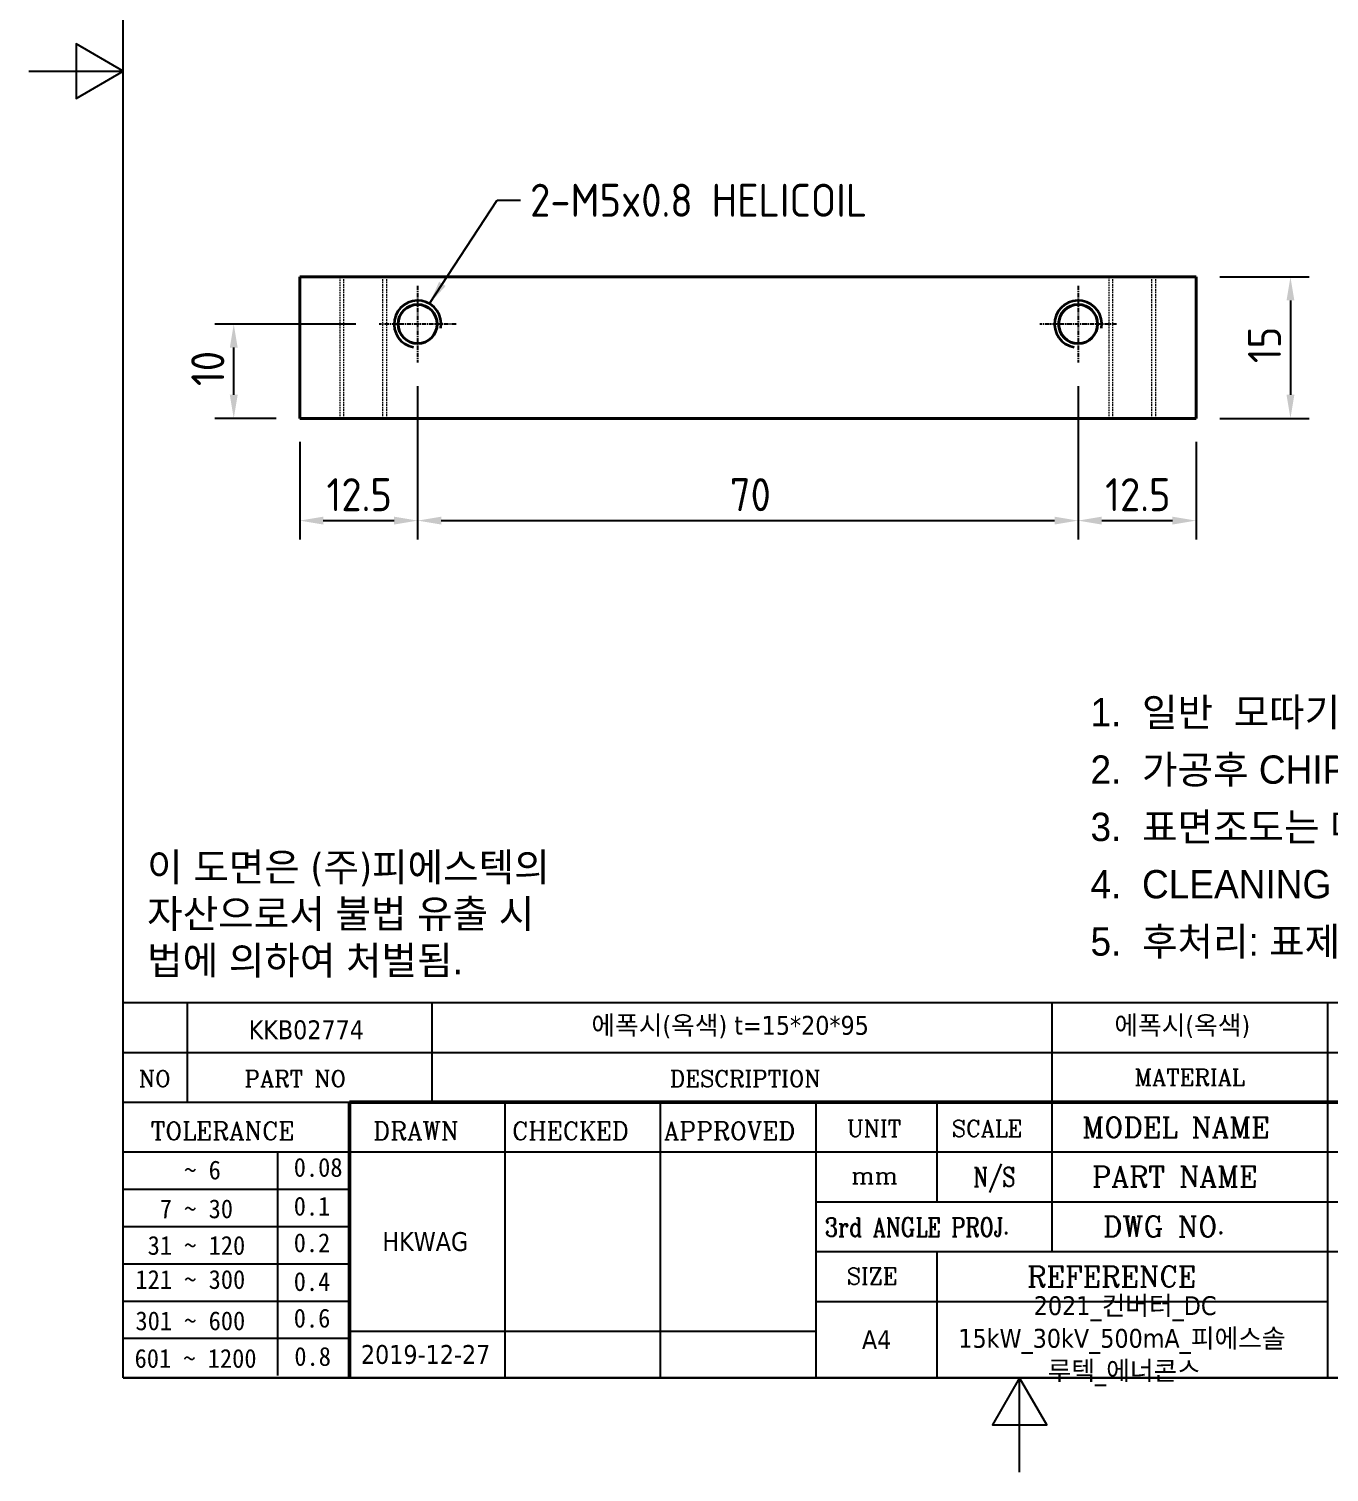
# Model space of a CAD drawing. Header units: millimetres. Extents: x 0 to 210, y 0 to 297.
# Drawn here: x 0 to 137.8, y 0 to 153 of the extents above; entities that cross this region are included whole.
import ezdxf
from ezdxf.enums import TextEntityAlignment as Align

# ---------------------------------------------------------------- set-up
doc = ezdxf.new("R2010")
doc.units = ezdxf.units.MM
doc.linetypes.add('CHAIN', pattern=[0.7087, 0.4724, -0.0591, 0.1181, -0.0591])
doc.linetypes.add('DASHED', pattern=[0.2067, 0.1654, -0.0413])
doc.layers.get('0').update_dxf_attribs({"color": 3, "lineweight": 25, "true_color": 0x00ff00})
for name, color, linetype, lineweight, true_color in [('가려진 것(ISO)', 2, 'DASHED', 18, 0xffff00), ('가시적인 것(ISO)', 3, 'Continuous', 40, 0x00ff00), ('가시적인 좁은 것(ISO)', 3, 'Continuous', 35, 0x00ff00), ('기호(ISO)', 5, 'Continuous', 25, 0x0000ff), ('제목(ISO)', 5, 'Continuous', 50, 0x0000ff), ('중심 표식(ISO)', 1, 'Continuous', 25, 0xff0000), ('치수(ISO)', 2, 'Continuous', 25, 0xffff00)]:
    doc.layers.add(name, color=color, linetype=linetype, lineweight=lineweight, true_color=true_color)
doc.layers.add('경계(ISO)', color=7, linetype='Continuous', lineweight=25)
doc.styles.add('HAN_291', font='')
doc.styles.add('ISO Proportional', font='arial.ttf')
doc.styles.add('RC_284', font='ROMANC.shx')
doc.styles.add('RC_287', font='ROMANC.shx')
doc.styles.add('RC_292', font='ROMANC.shx')
doc.styles.add('문자 텍스트_PSTEK_POSCO', font='isocp.shx')
doc.styles.add('치수 텍스트_PSTEK_POSCO', font='isocp.shx')
doc.styles.add('텍스트 스타일198', font='tahoma.ttf')
doc.styles.add('텍스트 스타일333', font='ROMANC.shx', dxfattribs={"width": 0.800000011920929})
doc.styles.get('HAN_291').set_extended_font_data('GulimChe')
doc.dimstyles.new('치수_PSTEK_POSCO', dxfattribs={"dimtxt": 3.5, "dimasz": 2.5, "dimexe": 2, "dimexo": 2.5, "dimgap": 1, "dimtad": 1, "dimrnd": 1e-08, "dimdsep": 46, "dimtxsty": '치수 텍스트_PSTEK_POSCO', "dimcen": 0.09, "dimdle": 10, "dimclrd": 7, "dimclre": 7, "dimclrt": 2, "dimadec": 1, "dimazin": 2, "dimtfac": 1, "dimtmove": 0, "dimatfit": 3, "dimfxl": 1, "dimtolj": 1, "dimlwd": -1, "dimlwe": -1, "dimarcsym": 0})
doc.dimstyles.new('치수_PSTEK_POSCO$7', dxfattribs={"dimtxt": 3.5, "dimasz": 2.5, "dimexe": 2, "dimexo": 2.5, "dimgap": 1, "dimtad": 1, "dimrnd": 1e-08, "dimdsep": 46, "dimtxsty": '치수 텍스트_PSTEK_POSCO', "dimcen": 0.09, "dimdle": 10, "dimclrd": 7, "dimclre": 7, "dimclrt": 2, "dimadec": 1, "dimazin": 2, "dimtfac": 1, "dimtmove": 0, "dimatfit": 3, "dimfxl": 1, "dimtolj": 1, "dimlwd": -1, "dimlwe": -1, "dimarcsym": 0})

# ---------------------------------------------------------------- blocks, each defined once
blk = doc.blocks.new('경계 Default Border')
at = {"layer": '경계(ISO)', "flags": 128}
for points in [[(10, 10), (10, 287.0000076293945), (200, 287.0000076293945), (200, 10), (10, 10)], [(0, 148.5000038146973), (10, 148.5000038146973), (5, 151.3867473602295), (5, 145.6132507324219), (10, 148.5000038146973)], [(105, 0), (105, 10), (102.1132469177246, 5), (107.8867530822754, 5), (105, 10)]]:
    blk.add_lwpolyline(points, dxfattribs=at)
blk = doc.blocks.new('제목 블록 PSTEK')
at = {"color": 180, "true_color": 0x3f00ff}
for p, q in [((182.475792979055, 11.79100474011392), (182.4757929790549, 51.56524660363496)), ((182.4757929790549, 51.56524660363496), (372.4757929537551, 51.56524660363496)), ((189.2651435055721, 51.56524660363496), (189.2651435055722, 41.00524660363494)), ((215.2152739891528, 41.00524660363494), (215.2152739891528, 51.56524660363496)), ((280.8758854511282, 51.56524660363496), (280.8758854511282, 41.00524660363494)), ((310.0881549537552, 51.56524660363496), (310.0881549537553, 41.00524660363494)), ((182.475792979055, 46.2852466036349), (372.4757929537551, 46.28524660363492)), ((182.475792979055, 41.00524660363493), (206.451475290024, 41.00524660363493)), ((222.9401812389276, 11.79100474011392), (222.9401812389276, 41.00524660363494)), ((239.4288871878316, 11.79100474011392), (239.4288871878316, 41.00524660363494)), ((255.9175931367356, 11.79100474011392), (255.9175931367356, 41.00524660363494)), ((268.6918866058747, 41.00524660363494), (268.6918866058747, 30.44524660363498)), ((280.8758854511282, 41.00524660363494), (280.8758854511282, 25.16524660363502)), ((310.088154953755, 41.00524660363494), (310.088154953755, 11.79100474011392)), ((182.475792979055, 35.72524660363497), (206.451475290024, 35.72524660363497)), ((198.8621818849491, 12.02524660363491), (198.8621818849491, 35.72524660363497)), ((206.451475290024, 35.72524660363497), (372.4757929537551, 35.72524660363497)), ((182.475792979055, 31.77524660363492), (206.451475290024, 31.77524660363492)), ((255.917593136736, 30.44524660363498), (372.4757929537552, 30.44524660363501)), ((182.475792979055, 27.82524660363487), (206.451475290024, 27.82524660363487)), ((255.9175931367359, 25.16524660363502), (372.4757929537552, 25.165246603635)), ((268.6918866058744, 25.16524660363502), (268.6918866058744, 11.79100474011392)), ((182.475792979055, 23.87524660363505), (206.451475290024, 23.87524660363505)), ((182.475792979055, 19.92524660363478), (206.451475290024, 19.92524660363478)), ((255.9175931367359, 19.88524660363481), (310.0881549537553, 19.88524660363481)), ((182.475792979055, 15.97524660363496), (206.451475290024, 15.97524660363496)), ((206.451475290024, 16.74100474011396), (255.9175931367359, 16.74100474011396)), ((182.475792979055, 11.79100474011392), (372.4757929537551, 11.79100474011389))]:
    blk.add_line(p, q, dxfattribs=at)
at = {"color": 7, "lineweight": 50}
for p, q in [((206.4514752900237, 11.79100474011392), (206.4514752900237, 41.00524660363494)), ((206.451475290024, 41.00524660363494), (372.4757929537551, 41.00524660363496))]:
    blk.add_line(p, q, dxfattribs=at)
at = {"layer": '제목(ISO)', "lineweight": 18}
blk.add_line((182.475792979055, 35.72500474011393), (182.475792979055, 11.79100474011392), dxfattribs=at)
at = {"color": 2, "true_color": 0xffff00, "style": 'RC_284'}
blk.add_text('MATERIAL', height=1.742399930953979, dxfattribs=at).set_placement((295.4820202024417, 43.64524660363492), align=Align.MIDDLE_CENTER)
at = {"color": 2, "true_color": 0xffff00}
for s, height, style, p in [('NO', 1.742399930953979, 'RC_284', (184.135398793432, 42.62317362549192)), ('PART NO', 1.742399930953979, 'RC_284', (195.3359407378685, 42.62317362549192)), ('DESCRIPTION', 1.742399930953979, 'RC_284', (240.4025565652523, 42.62317362549192)), (' TOLERANCE', 1.899999976158142, 'RC_287', (184.0872874387979, 37.00893196870329)), ('DRAWN', 1.899999976158142, 'RC_287', (208.9766620976279, 37.00893196870329)), ('CHECKED', 1.899999976158142, 'RC_287', (223.6856844514997, 37.00893196870329)), ('APPROVED', 1.899999976158142, 'RC_287', (239.7795453577791, 37.00893196870329)), ('UNIT', 1.742399930953979, 'RC_284', (259.1652673287452, 37.34317362549218)), ('SCALE', 1.742399930953979, 'RC_284', (270.2934779252897, 37.34317362549218)), ('MODEL NAME', 2.178000062704086, 'RC_292', (284.096330289083, 37.25462520371384)), ('    ~ 6', 2.000000029802322, 'HAN_291', (183.7721304966814, 32.8176515608431)), ('0.08', 2.000000029802322, 'HAN_291', (200.5467345600617, 33.09873600004101)), ('PART NAME', 2.178000062704086, 'RC_292', (285.1416959765849, 32.03045329421792)), ('mm', 1.742399930953979, 'RC_284', (259.6505418159997, 32.3543089683787)), ('  7 ~ 30', 2.000000029802322, 'HAN_291', (183.7721304966814, 28.70538114822415)), ('0.1', 2.000000029802322, 'HAN_291', (200.5467345600617, 28.98646558742206)), (' DWG NO.', 2.178000062704086, 'RC_292', (284.8124284083233, 26.75045329421772)), (' 31 ~ 120', 2.000000029802322, 'HAN_291', (183.7721304966814, 24.82628181916237)), ('0.2', 2.000000029802322, 'HAN_291', (200.5467345600617, 25.10736625836028)), ('121 ~ 300', 2.000000029802322, 'HAN_291', (183.7721304966814, 21.21401206133254)), ('0.4', 2.000000029802322, 'HAN_291', (200.5467345600617, 20.99509650053045)), ('SIZE', 1.742399930953979, 'RC_284', (259.1652673287452, 21.69497768947366)), ('REFERENCE', 2.178000062704086, 'RC_292', (278.2741065029841, 21.43214925458022)), ('301 ~ 600', 2.000000029802322, 'HAN_291', (183.7721304966814, 16.83491273227077)), ('0.6', 2.000000029802322, 'HAN_291', (200.5467345600617, 17.11599717146868)), ('601 ~ 1200', 2.000000029802322, 'HAN_291', (183.6802025156883, 12.84759660881125)), ('0.8', 2.000000029802322, 'HAN_291', (200.6097246063884, 13.05732192299702))]:
    blk.add_text(s, height=height, dxfattribs=dict(at, style=style)).set_placement(p)
at = {"color": 7, "style": '텍스트 스타일333', "width": 0.7999999523162842}
blk.add_text('N/S', height=2.000000029802322, dxfattribs=at).set_placement((274.7838860285014, 33.08524660363496), align=Align.MIDDLE_CENTER)
at = {"color": 2, "true_color": 0xffff00, "style": '텍스트 스타일333', "width": 0.7999999523162842}
blk.add_text('3rd ANGLE PROJ.', height=2.000000029802322, dxfattribs=at).set_placement((256.8430306642954, 26.76148381654429))
at = {"layer": '제목(ISO)', "color": 7, "style": '텍스트 스타일198'}
for tag, p in [('부품_번호_001', (195.7688817100499, 47.68004260673702)), ('설명_001', (232.0939649611943, 48.15254984750509)), ('재질_001', (287.5148121100145, 48.155337874329)), ("3._Q'TY_001", (312.7327037528258, 47.90442725317898)), ('질량\\P3;_001', (350.3046145979153, 48.1643332325385)), ('1._MODEL_NAME_001', (326.7684841840689, 37.52172745615292)), ('제목_001', (337.2223155862142, 32.12933155161866)), ('부품_번호_001', (334.4281219632819, 26.8052465951949)), ('설계자_001', (209.9396160013646, 25.23446884679021)), ('프로젝트_001', (278.9744245225954, 18.43951439740151)), ('시트_크기_001', (260.7634369704525, 14.8381256569732)), ('프로젝트_002', (270.9791918143218, 14.97568842208535)), ('작성_날짜_001', (207.6662781715662, 13.26600473167383)), ('프로젝트_003', (280.4473441481205, 11.5491460676562))]:
    blk.add_attdef(tag, p, '', height=2.000000029802322, dxfattribs=at)
for tag, p in [('4._COLOR', (327.6805273250926, 48.92524660363493)), ('점검자', (231.1845342133799, 26.23312567187446)), ('엔지니어링_승인자', (247.673240162284, 26.23312567187446)), ('점검_날짜', (231.1845342133799, 14.26600474011394)), ('엔지니어링_승인_날짜', (247.6732401622839, 14.26600474011394))]:
    blk.add_attdef(tag, text='', height=2.000000029802322, dxfattribs=at).set_placement(p, align=Align.MIDDLE_CENTER)
blk = doc.blocks.new('*D28')
at = {"layer": 'Defpoints', "color": 0, "transparency": 16777216}
for p in [(41.20103488051681, 117.6295222942286), (28.70103488051683, 111.6965222942286), (41.20103488051681, 100.8608312437661)]:
    blk.add_point(p, dxfattribs=at)
at = {"layer": '치수(ISO)', "color": 7, "transparency": 16777216}
for p, q in [((41.20103488051681, 115.1295222942286), (41.20103488051681, 98.86083124376607)), ((28.70103488051683, 109.1965222942286), (28.70103488051683, 98.86083124376607)), ((31.20103488051683, 100.8608312437661), (38.70103488051681, 100.8608312437661))]:
    blk.add_line(p, q, dxfattribs=at)
for points in [[(31.20103488051683, 101.2774979104327), (31.20103488051683, 100.4441645770994), (28.70103488051683, 100.8608312437661)], [(38.70103488051681, 101.2774979104327), (38.70103488051681, 100.4441645770994), (41.20103488051681, 100.8608312437661)]]:
    blk.add_solid(points, dxfattribs=at)
at = {"layer": '치수(ISO)', "color": 2, "transparency": 16777216, "insert": (31.54354750710153, 103.611175731955), "char_height": 3.5, "attachment_point": 4, "style": '치수 텍스트_PSTEK_POSCO'}
blk.add_mtext('\\A1;12.5', dxfattribs=at)
blk = doc.blocks.new('*D29')
at = {"layer": 'Defpoints', "color": 0, "transparency": 16777216}
for p in [(41.20103488051681, 117.6295222942286), (111.2010348805168, 117.6295222942286), (111.2010348805168, 100.8608312437661)]:
    blk.add_point(p, dxfattribs=at)
at = {"layer": '치수(ISO)', "color": 7, "transparency": 16777216}
for p, q in [((41.20103488051681, 115.1295222942286), (41.20103488051681, 98.86083124376607)), ((111.2010348805168, 115.1295222942286), (111.2010348805168, 98.86083124376607)), ((43.70103488051681, 100.8608312437661), (108.7010348805168, 100.8608312437661))]:
    blk.add_line(p, q, dxfattribs=at)
for points in [[(43.70103488051681, 101.2774979104327), (43.70103488051681, 100.4441645770994), (41.20103488051681, 100.8608312437661)], [(108.7010348805168, 101.2774979104327), (108.7010348805168, 100.4441645770994), (111.2010348805168, 100.8608312437661)]]:
    blk.add_solid(points, dxfattribs=at)
at = {"layer": '치수(ISO)', "color": 2, "transparency": 16777216, "insert": (74.2846569277609, 103.6108312437661), "char_height": 3.5, "attachment_point": 4, "style": '치수 텍스트_PSTEK_POSCO'}
blk.add_mtext('\\A1;70', dxfattribs=at)
blk = doc.blocks.new('*D30')
at = {"layer": 'Defpoints', "color": 0, "transparency": 16777216}
for p in [(111.2010348805168, 117.6295222942286), (123.7010348805168, 111.6965222942286), (123.7010348805168, 100.8608312437661)]:
    blk.add_point(p, dxfattribs=at)
at = {"layer": '치수(ISO)', "color": 7, "transparency": 16777216}
for p, q in [((111.2010348805168, 115.1295222942286), (111.2010348805168, 98.86083124376607)), ((123.7010348805168, 109.1965222942286), (123.7010348805168, 98.86083124376607)), ((113.7010348805168, 100.8608312437661), (121.2010348805168, 100.8608312437661))]:
    blk.add_line(p, q, dxfattribs=at)
for points in [[(113.7010348805168, 101.2774979104327), (113.7010348805168, 100.4441645770994), (111.2010348805168, 100.8608312437661)], [(121.2010348805168, 101.2774979104327), (121.2010348805168, 100.4441645770994), (123.7010348805168, 100.8608312437661)]]:
    blk.add_solid(points, dxfattribs=at)
at = {"layer": '치수(ISO)', "color": 2, "transparency": 16777216, "insert": (114.0635475071015, 103.611175731955), "char_height": 3.5, "attachment_point": 4, "style": '치수 텍스트_PSTEK_POSCO'}
blk.add_mtext('\\A1;12.5', dxfattribs=at)
blk = doc.blocks.new('*D31')
at = {"layer": 'Defpoints', "color": 0, "transparency": 16777216}
for p in [(21.71269366140297, 121.6965222942287), (37.13403488051681, 121.6965222942286), (28.70103488051683, 111.6965222942286)]:
    blk.add_point(p, dxfattribs=at)
at = {"layer": '치수(ISO)', "color": 7, "transparency": 16777216}
for p, q in [((34.63403488051681, 121.6965222942286), (19.71269366140297, 121.6965222942287)), ((21.71269366140296, 114.1965222942286), (21.71269366140296, 119.1965222942287)), ((26.20103488051683, 111.6965222942286), (19.71269366140296, 111.6965222942286))]:
    blk.add_line(p, q, dxfattribs=at)
for points in [[(21.29602699473629, 119.1965222942287), (22.12936032806963, 119.1965222942287), (21.71269366140297, 121.6965222942287)], [(21.29602699473629, 114.1965222942286), (22.12936032806963, 114.1965222942286), (21.71269366140296, 111.6965222942286)]]:
    blk.add_solid(points, dxfattribs=at)
at = {"layer": '치수(ISO)', "color": 2, "transparency": 16777216, "insert": (18.96269366140294, 115.1201443414727), "char_height": 3.5, "attachment_point": 4, "rotation": 90, "style": '치수 텍스트_PSTEK_POSCO'}
blk.add_mtext('\\A1;10', dxfattribs=at)
blk = doc.blocks.new('*D32')
at = {"layer": 'Defpoints', "color": 0, "transparency": 16777216}
for p in [(123.7010348805168, 126.6965222942286), (123.7010348805168, 111.6965222942286), (133.7010348805169, 111.6965222942286)]:
    blk.add_point(p, dxfattribs=at)
at = {"layer": '치수(ISO)', "color": 7, "transparency": 16777216}
for p, q in [((126.2010348805168, 126.6965222942286), (135.7010348805169, 126.6965222942286)), ((133.7010348805169, 124.1965222942286), (133.7010348805169, 114.1965222942286)), ((126.2010348805168, 111.6965222942286), (135.7010348805169, 111.6965222942286))]:
    blk.add_line(p, q, dxfattribs=at)
for points in [[(133.2843682138502, 124.1965222942286), (134.1177015471835, 124.1965222942286), (133.7010348805169, 126.6965222942286)], [(133.2843682138502, 114.1965222942286), (134.1177015471835, 114.1965222942286), (133.7010348805169, 111.6965222942286)]]:
    blk.add_solid(points, dxfattribs=at)
at = {"layer": '치수(ISO)', "color": 2, "transparency": 16777216, "insert": (130.9510348805168, 117.5490349208134), "char_height": 3.5, "attachment_point": 4, "rotation": 90, "style": '치수 텍스트_PSTEK_POSCO'}
blk.add_mtext('\\A1;15', dxfattribs=at)
blk = doc.blocks.new('주석-가공')
at = {"layer": '기호(ISO)', "color": 2, "true_color": 0xffff00, "insert": (-40.77821254730225, 13.72195151634514), "char_height": 3.00000011920929, "width": 95.52514842335798, "attachment_point": 1, "line_spacing_factor": 1.2146075963974, "style": 'ISO Proportional'}
blk.add_mtext('\\f굴림|b0|i0;\\H3.0000;1.  일반  모따기 C0.3\\P2.  가공후 CHIPING 및 BROKEN 없을 것.\\P3.  표면조도는 다듬질기호 Ra값을 준수할 것.\\P4.  CLEANING 처리후 납품 할 것.\\P5.  후처리: 표제란 참조 할 것.', dxfattribs=at)

msp = doc.modelspace()

# ---------------------------------------------------------------- linework, layer by layer
at = {"layer": '가려진 것(ISO)'}
for p, q in [((32.95103488051681, 126.696522294231), (32.95103488051681, 111.696522294231)), ((33.38403488051681, 111.696522294231), (33.38403488051681, 126.696522294231)), ((37.51803488051681, 111.696522294231), (37.51803488051681, 126.696522294231)), ((37.95103488051681, 111.696522294231), (37.95103488051681, 126.696522294231)), ((114.4510348805168, 126.696522294231), (114.4510348805168, 111.696522294231)), ((114.8840348805168, 111.696522294231), (114.8840348805168, 126.696522294231)), ((119.0180348805168, 111.696522294231), (119.0180348805168, 126.696522294231)), ((119.4510348805168, 111.696522294231), (119.4510348805168, 126.696522294231))]:
    msp.add_line(p, q, dxfattribs=at)
at = {"layer": '가시적인 것(ISO)'}
for p, q in [((28.70103488051682, 126.6965222942286), (123.7010348805168, 126.6965222942286)), ((28.70103488051682, 126.6965222942286), (28.70103488051682, 111.6965222942286)), ((123.7010348805168, 126.6965222942286), (123.7010348805168, 111.6965222942286)), ((123.7010348805168, 111.6965222942286), (28.70103488051683, 111.6965222942286))]:
    msp.add_line(p, q, dxfattribs=at)
for centre in [(41.20103488051681, 121.6965222942286), (111.2010348805168, 121.6965222942286)]:
    msp.add_circle(centre, 2.067, dxfattribs=at)
at = {"layer": '가시적인 좁은 것(ISO)'}
for centre, radius, end in [((41.20103488051681, 121.6965222942286), 2.5, 259.9999999999511), ((111.2010348805168, 121.6965222942286), 2.500000000000008, 259.9999999999507)]:
    msp.add_arc(centre, radius, 350.0000000000023, end, dxfattribs=at)
at = {"layer": '중심 표식(ISO)', "linetype": 'CHAIN'}
for p, q in [((41.20103488051681, 125.7635222942287), (41.20103488051681, 117.6295222942286)), ((111.2010348805168, 125.7635222942287), (111.2010348805168, 117.6295222942286)), ((45.26803488051681, 121.6965222942286), (37.13403488051681, 121.6965222942286)), ((115.2680348805168, 121.6965222942286), (107.1340348805168, 121.6965222942286))]:
    msp.add_line(p, q, dxfattribs=at)

# ---------------------------------------------------------------- block references
for name, p in [('경계 Default Border', (0, 0)), ('주석-가공', (153.2918359729784, 68.3208117670402))]:
    msp.add_blockref(name, p)
ref = msp.add_blockref('제목 블록 PSTEK', (-172.4757929537552, -1.791004740113895))
ref.add_attrib('설계자_001', 'HKWAG', (37.4638230476094, 23.44346410667632), dxfattribs={"layer": '제목(ISO)', "color": 7, "height": 2.000000029802322, "style": '텍스트 스타일198'})
ref.add_attrib('프로젝트_001', '2021_컨버터_DC', (106.4986315688402, 16.64850965728762), dxfattribs={"layer": '제목(ISO)', "color": 7, "height": 2.000000029802322, "style": '텍스트 스타일198'})
ref.add_attrib('시트_크기_001', 'A4', (88.28764401669724, 13.04712091685931), dxfattribs={"layer": '제목(ISO)', "color": 7, "height": 2.000000029802322, "style": '텍스트 스타일198'})
ref.add_attrib('작성_날짜_001', '2019-12-27', (35.19048521781103, 11.47499999155994), dxfattribs={"layer": '제목(ISO)', "color": 7, "height": 2.000000029802322, "style": '텍스트 스타일198'})
ref.add_attrib('재질_001', '에폭시(옥색)', (115.0390191562594, 46.36433313421511), dxfattribs={"layer": '제목(ISO)', "color": 7, "height": 2.000000029802322, "style": '텍스트 스타일198'})
ref.add_attrib('설명_001', '에폭시(옥색) t=15*20*95', (59.61817200743911, 46.36154510739119), dxfattribs={"layer": '제목(ISO)', "color": 7, "height": 2.000000029802322, "style": '텍스트 스타일198'})
ref.add_attrib('부품_번호_001', 'KKB02774', (23.29308875629476, 45.88903786662313), dxfattribs={"layer": '제목(ISO)', "color": 7, "height": 2.000000029802322, "style": '텍스트 스타일198'})
ref.add_attrib('프로젝트_002', '15kW_30kV_500mA_피에스솔', (98.50339886056658, 13.18468368197146), dxfattribs={"layer": '제목(ISO)', "color": 7, "height": 2.000000029802322, "style": '텍스트 스타일198'})
ref.add_attrib('프로젝트_003', '루텍_에너콘스', (107.9715511943653, 9.758141327542308), dxfattribs={"layer": '제목(ISO)', "color": 7, "height": 2.000000029802322, "style": '텍스트 스타일198'})

# ---------------------------------------------------------------- texts
at = {"layer": '기호(ISO)', "color": 2, "true_color": 0xffff00, "insert": (53.11590931393189, 134.8179819576384), "char_height": 3.499999940395355, "width": 42.43264021873473, "attachment_point": 4, "line_spacing_factor": 0.612500011920929, "style": '치수 텍스트_PSTEK_POSCO'}
msp.add_mtext('{2-M5x0.8 HELICOIL}', dxfattribs=at)
at = {"layer": '기호(ISO)', "color": 7, "insert": (12.5345017592702, 59.03223318725009), "char_height": 3.00000011920929, "width": 60.84077827472761, "attachment_point": 4, "line_spacing_factor": 0.9878842234611511, "style": '문자 텍스트_PSTEK_POSCO'}
msp.add_mtext('{\\fTahoma|b0|i0;\\H3.0000;이 도면은 (주)피에스텍의\\P자산으로서 불법 유출 시 \\P법에 의하여 처벌됨.}', dxfattribs=at)

# ---------------------------------------------------------------- dimensions: what is measured, and where the dimension line sits
at = {"layer": '치수(ISO)', "color": 7}
for base, p1, p2, angle, picture, middle in [((133.7010348805169, 111.6965222942286), (123.7010348805168, 126.6965222942286), (123.7010348805168, 111.6965222942286), 90, '*D32', (133.7010348805168, 119.1965222942286)), ((21.71269366140297, 121.6965222942287), (28.70103488051683, 111.6965222942286), (37.13403488051681, 121.6965222942286), 90, '*D31', (21.71269366140294, 116.6965222942286)), ((41.20103488051681, 100.8608312437661), (28.70103488051683, 111.6965222942286), (41.20103488051681, 117.6295222942286), 180, '*D28', (34.94103488051682, 100.8608312437661)), ((111.2010348805168, 100.8608312437661), (41.20103488051681, 117.6295222942286), (111.2010348805168, 117.6295222942286), 180, '*D29', (76.2110348805168, 100.8608312437661)), ((123.7010348805168, 100.8608312437661), (111.2010348805168, 117.6295222942286), (123.7010348805168, 111.6965222942286), 180, '*D30', (117.4610348805168, 100.8608312437661))]:
    dim = msp.add_linear_dim(base=base, p1=p1, p2=p2, angle=angle, dimstyle='치수_PSTEK_POSCO', override={"dimdec": 2, "dimtp": 0, "dimtm": -0, "dimtdec": 2, "dimtofl": 0, "dimatfit": 1}, dxfattribs=at)
    dim.commit()
    dim.dimension.update_dxf_attribs({"geometry": picture, "text_midpoint": middle, "dimtype": 160})

# ---------------------------------------------------------------- leaders
at = {"layer": '기호(ISO)', "color": 7, "annotation_type": 0, "has_hookline": 1, "hookline_direction": 0, "text_width": 36.83887732539358}
msp.add_leader([(42.45103488051724, 123.8615858036895), (49.61590931393189, 134.8179819576384), (52.11590931393189, 134.8179819576384)], dimstyle='치수_PSTEK_POSCO$7', override={"dimtad": 0}, dxfattribs=at)

doc.saveas('drawing.dxf')
